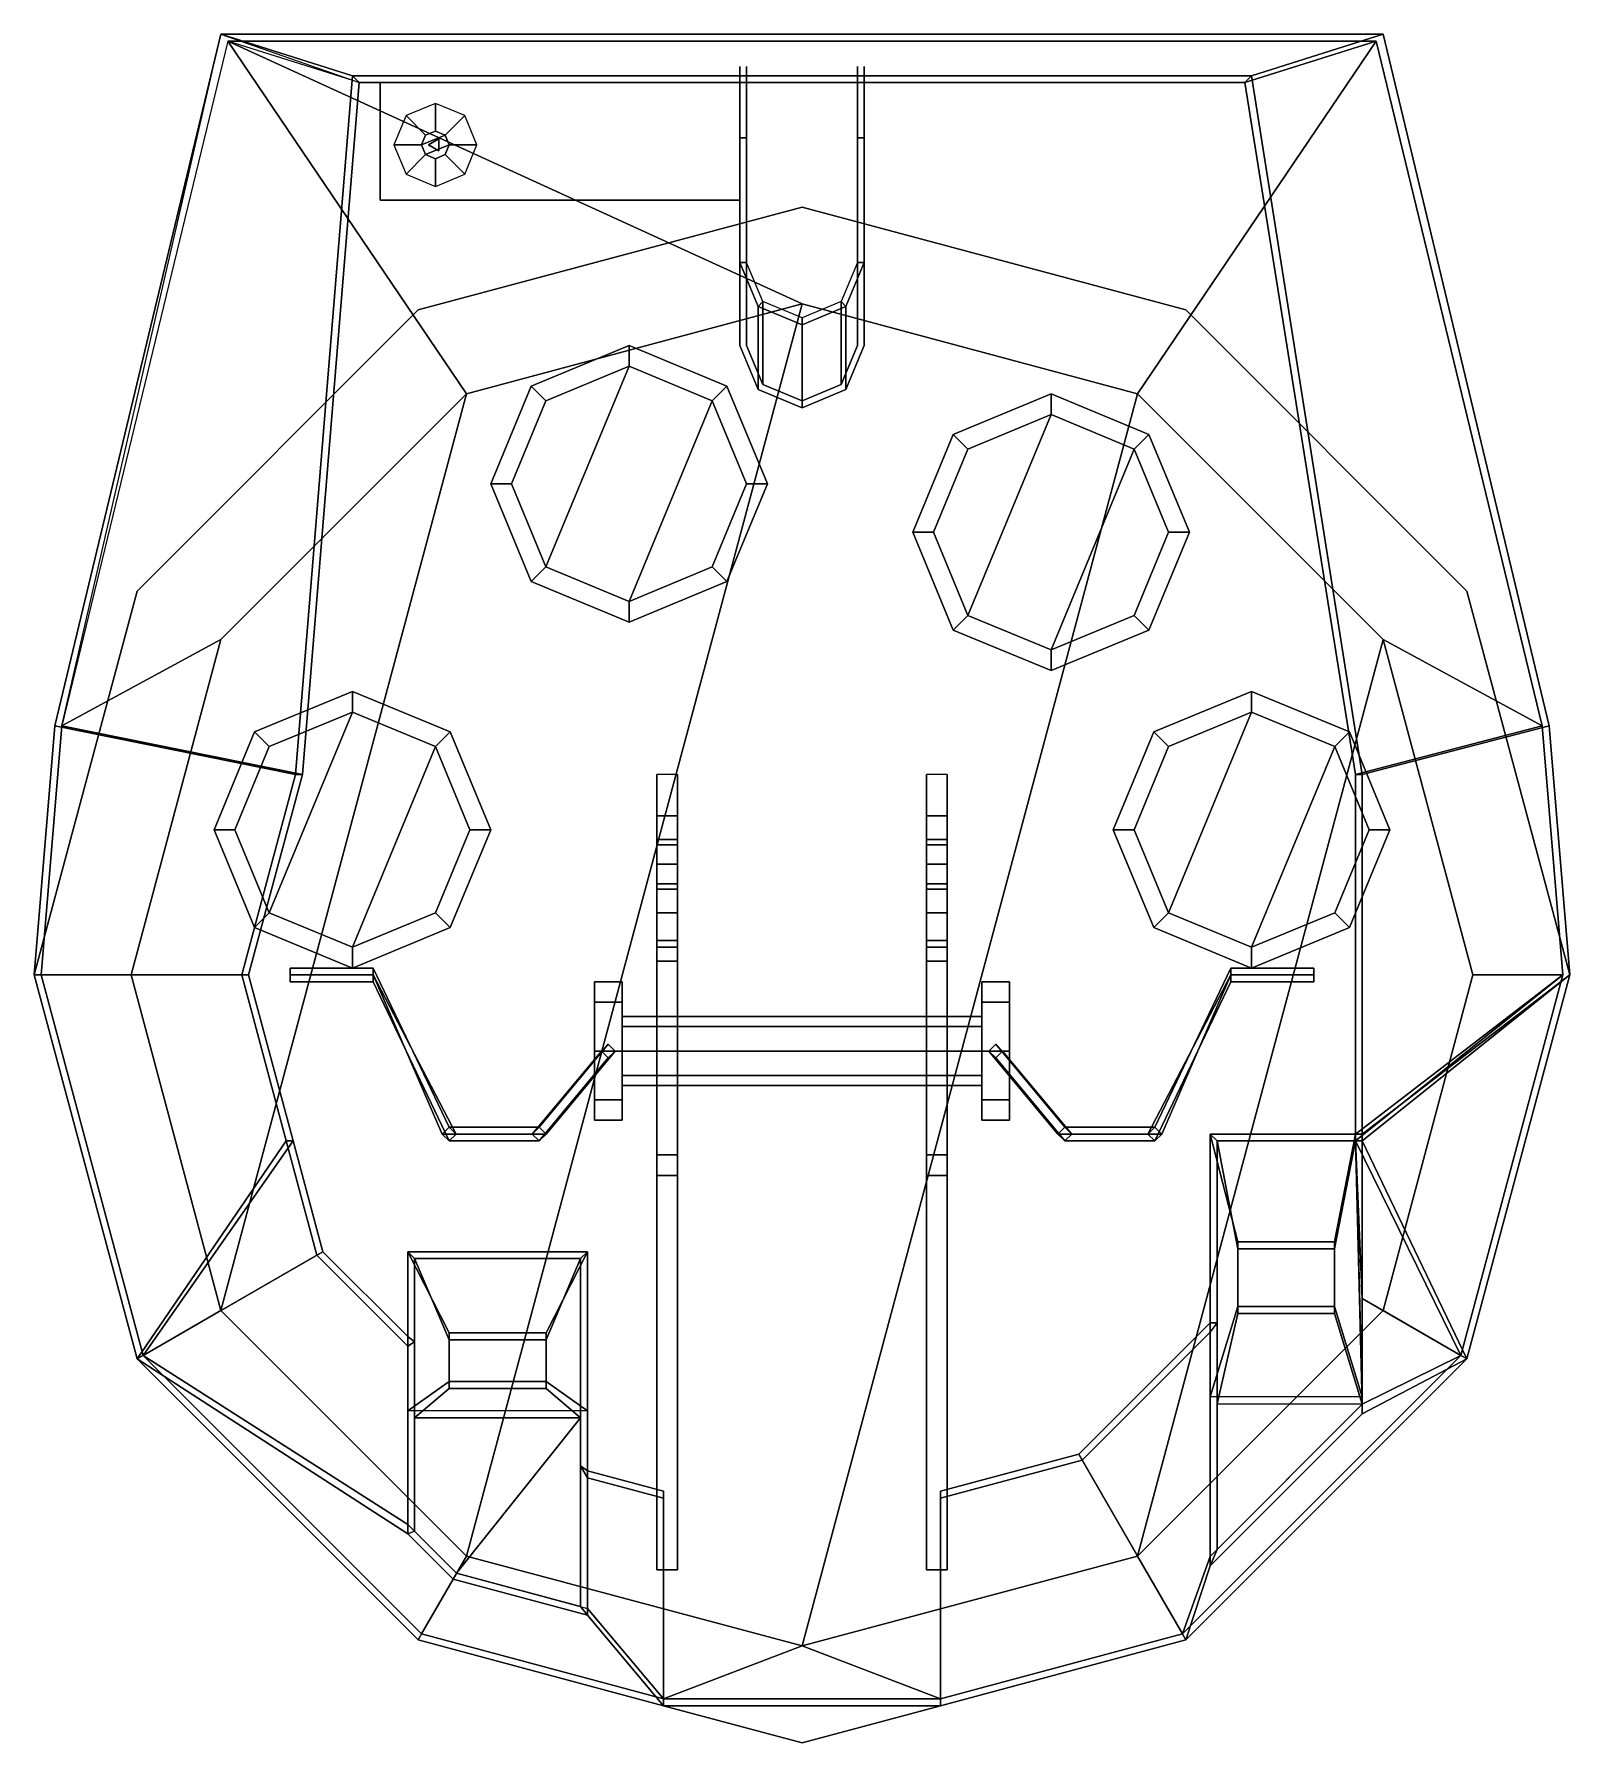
# Model space of a CAD drawing. Extents: x -1.11 to 1.11, y -1.11 to 1.36.
import ezdxf

# ---------------------------------------------------------------- set-up
doc = ezdxf.new("R2010")
doc.units = 0
doc.layers.add('TURRET', color=2, linetype='CONTINUOUS')

msp = doc.modelspace()

# ---------------------------------------------------------------- linework, layer by layer
at = {"layer": 'TURRET'}
for points in [[(-0.84, 1.36, 0.57), (-0.84, 1.36, 0.56), (-1.08, 0.36, 0.56), (-1.08, 0.36, 0.57)], [(-0.65, 1.3, 1.06), (-0.84, 1.36, 0.57), (-1.08, 0.36, 0.57), (-0.7323, 0.29, 1.22)], [(-0.7223, 0.29, 1.22), (-1.07, 0.36, 0.57), (-0.84, 1.36, 0.56), (-0.64, 1.29, 1.06)], [(0.84, 1.36, 0.57), (0.84, 1.36, 0.56), (-0.84, 1.36, 0.56), (-0.84, 1.36, 0.57)], [(0.65, 1.3, 1.06), (0.84, 1.36, 0.57), (-0.84, 1.36, 0.57), (-0.65, 1.3, 1.06)], [(0.84, 1.36, 0.57), (0.65, 1.3, 1.06), (0.81, 0.29, 1.22), (1.08, 0.36, 0.57)], [(1.08, 0.36, 0.56), (0.84, 1.36, 0.56), (0.84, 1.36, 0.57), (1.08, 0.36, 0.57)], [(-0.84, 0.485, 0.57), (-0.485, 0.84, 0.57), (-0.83, 1.35, 0.57), (-1.07, 0.36, 0.57)], [(-0.64, 1.29, 1.06), (-0.83, 1.35, 0.57), (0.83, 1.35, 0.57), (0.64, 1.29, 1.06)], [(0, 0.97, 0.57), (0.485, 0.84, 0.57), (0.83, 1.35, 0.57), (-0.83, 1.35, 0.57)], [(-0.485, 0.84, 0.57), (0, 0.97, 0.57), (-0.83, 1.35, 0.57)], [(0.485, 0.84, 0.57), (0.84, 0.485, 0.57), (1.07, 0.36, 0.57), (0.83, 1.35, 0.57)], [(0.64, 1.29, 1.06), (0.83, 1.35, 0.57), (1.07, 0.36, 0.57), (0.8, 0.29, 1.22)], [(-0.09, 1.3133, 0.87), (-0.09, 0.91, 0.87), (-0.09, 0.91, 1.08), (-0.09, 1.29, 1.06)], [(-0.08, 1.3133, 0.87), (-0.08, 0.91, 0.87), (-0.08, 0.91, 1.08), (-0.08, 1.29, 1.06)], [(0.08, 0.91, 0.87), (0.08, 1.3133, 0.87), (0.08, 1.29, 1.06), (0.08, 0.91, 1.08)], [(0.09, 0.91, 0.87), (0.09, 1.3133, 0.87), (0.09, 1.29, 1.06), (0.09, 0.91, 1.08)], [(-0.64, 1.29, 1.06), (-0.65, 1.3, 1.06), (-0.7323, 0.29, 1.22), (-0.7223, 0.29, 1.22)], [(0.64, 1.29, 1.06), (0.65, 1.3, 1.06), (-0.65, 1.3, 1.06), (-0.64, 1.29, 1.06)], [(-0.61, 1.29, 1.16), (-0.61, 1.29, 0.77), (-0.61, 1.12, 0.77), (-0.61, 1.12, 1.16)], [(-0.09, 1.12, 1.16), (-0.09, 1.29, 1.16), (-0.61, 1.29, 1.16), (-0.61, 1.12, 1.16)], [(-0.09, 1.29, 1.06), (-0.09, 0.91, 1.08), (-0.09, 1.03, 1.24), (-0.09, 1.21, 1.24)], [(-0.08, 1.29, 1.06), (-0.09, 1.29, 1.06), (-0.09, 1.21, 1.24), (-0.08, 1.21, 1.24)], [(-0.09, 1.12, 0.77), (-0.09, 1.29, 0.77), (-0.09, 1.29, 1.16), (-0.09, 1.12, 1.16)], [(-0.08, 1.29, 1.06), (-0.08, 0.91, 1.08), (-0.08, 1.03, 1.24), (-0.08, 1.21, 1.24)], [(0.08, 0.91, 1.08), (0.08, 1.29, 1.06), (0.08, 1.21, 1.24), (0.08, 1.03, 1.24)], [(0.09, 1.29, 1.06), (0.08, 1.29, 1.06), (0.08, 1.21, 1.24), (0.09, 1.21, 1.24)], [(0.09, 0.91, 1.08), (0.09, 1.29, 1.06), (0.09, 1.21, 1.24), (0.09, 1.03, 1.24)], [(0.65, 1.3, 1.06), (0.64, 1.29, 1.06), (0.8, 0.29, 1.22), (0.81, 0.29, 1.22)], [(-0.53, 1.26, 1.16), (-0.5724, 1.2424, 1.16), (-0.5441, 1.2141, 1.21), (-0.53, 1.22, 1.21)], [(-0.4876, 1.2424, 1.16), (-0.53, 1.26, 1.16), (-0.53, 1.22, 1.21), (-0.5159, 1.2141, 1.21)], [(-0.5724, 1.2424, 1.16), (-0.59, 1.2, 1.16), (-0.55, 1.2, 1.21), (-0.5441, 1.2141, 1.21)], [(-0.47, 1.2, 1.16), (-0.4876, 1.2424, 1.16), (-0.5159, 1.2141, 1.21), (-0.51, 1.2, 1.21)], [(-0.55, 1.2, 1.21), (-0.5159, 1.2141, 1.21), (-0.53, 1.22, 1.21), (-0.5441, 1.2141, 1.21)], [(-0.5441, 1.1859, 1.21), (-0.51, 1.2, 1.21), (-0.5159, 1.2141, 1.21), (-0.55, 1.2, 1.21)], [(-0.59, 1.2, 1.16), (-0.5724, 1.1576, 1.16), (-0.5441, 1.1859, 1.21), (-0.55, 1.2, 1.21)], [(-0.5724, 1.1576, 1.16), (-0.53, 1.14, 1.16), (-0.53, 1.18, 1.21), (-0.5441, 1.1859, 1.21)], [(-0.53, 1.18, 1.21), (-0.5159, 1.1859, 1.21), (-0.51, 1.2, 1.21), (-0.5441, 1.1859, 1.21)], [(-0.525, 1.2087, 1.21), (-0.54, 1.2, 1.21), (-0.54, 1.2, 2.21), (-0.525, 1.2087, 2.21)], [(-0.525, 1.1913, 2.21), (-0.525, 1.2087, 2.21), (-0.54, 1.2, 2.21)], [(-0.54, 1.2, 1.21), (-0.525, 1.1913, 1.21), (-0.525, 1.1913, 2.21), (-0.54, 1.2, 2.21)], [(-0.53, 1.14, 1.16), (-0.4876, 1.1576, 1.16), (-0.5159, 1.1859, 1.21), (-0.53, 1.18, 1.21)], [(-0.525, 1.1913, 1.21), (-0.525, 1.2087, 1.21), (-0.525, 1.2087, 2.21), (-0.525, 1.1913, 2.21)], [(-0.4876, 1.1576, 1.16), (-0.47, 1.2, 1.16), (-0.51, 1.2, 1.21), (-0.5159, 1.1859, 1.21)], [(-0.08, 1.21, 1.24), (-0.09, 1.21, 1.24), (-0.09, 1.03, 1.24), (-0.08, 1.03, 1.24)], [(0.09, 1.21, 1.24), (0.08, 1.21, 1.24), (0.08, 1.03, 1.24), (0.09, 1.03, 1.24)], [(-0.61, 1.12, 1.16), (-0.61, 1.12, 0.77), (-0.09, 1.12, 0.77), (-0.09, 1.12, 1.16)], [(0, 1.11, 0.46), (-0.555, 0.9613, 0.46), (-0.555, 0.9613, 0.56), (0, 1.11, 0.56)], [(0.555, 0.9613, 0.46), (0, 1.11, 0.46), (0, 1.11, 0.56), (0.555, 0.9613, 0.56)], [(-0.09, 0.91, 1.08), (-0.0636, 0.8464, 1.08), (-0.0636, 0.9664, 1.24), (-0.09, 1.03, 1.24)], [(-0.08, 1.03, 1.24), (-0.09, 1.03, 1.24), (-0.0636, 0.9664, 1.24), (-0.0566, 0.9734, 1.24)], [(-0.08, 0.91, 1.08), (-0.0566, 0.8534, 1.08), (-0.0566, 0.9734, 1.24), (-0.08, 1.03, 1.24)], [(0.0566, 0.8534, 1.08), (0.08, 0.91, 1.08), (0.08, 1.03, 1.24), (0.0566, 0.9734, 1.24)], [(0.09, 1.03, 1.24), (0.08, 1.03, 1.24), (0.0566, 0.9734, 1.24), (0.0636, 0.9664, 1.24)], [(0.0636, 0.8464, 1.08), (0.09, 0.91, 1.08), (0.09, 1.03, 1.24), (0.0636, 0.9664, 1.24)], [(-0.485, -0.84), (0, 0.97), (-0.485, 0.84), (-0.84, -0.485)], [(-0.485, 0.84), (0, 0.97), (0, 0.97, 0.57), (-0.485, 0.84, 0.57)], [(0, -0.97), (0.485, 0.84), (0, 0.97), (-0.485, -0.84)], [(-0.0566, 0.9734, 1.24), (-0.0636, 0.9664, 1.24), (0, 0.94, 1.24), (0, 0.95, 1.24)], [(-0.0636, 0.8464, 1.08), (0, 0.82, 1.08), (0, 0.94, 1.24), (-0.0636, 0.9664, 1.24)], [(-0.0566, 0.8534, 1.08), (0, 0.83, 1.08), (0, 0.95, 1.24), (-0.0566, 0.9734, 1.24)], [(0, 0.83, 1.08), (0.0566, 0.8534, 1.08), (0.0566, 0.9734, 1.24), (0, 0.95, 1.24)], [(0.0636, 0.9664, 1.24), (0.0566, 0.9734, 1.24), (0, 0.95, 1.24), (0, 0.94, 1.24)], [(0, 0.97), (0.485, 0.84), (0.485, 0.84, 0.57), (0, 0.97, 0.57)], [(0, 0.82, 1.08), (0.0636, 0.8464, 1.08), (0.0636, 0.9664, 1.24), (0, 0.94, 1.24)], [(-0.555, 0.9613, 0.46), (-0.9613, 0.555, 0.46), (-0.9613, 0.555, 0.56), (-0.555, 0.9613, 0.56)], [(0.9613, 0.555, 0.46), (0.555, 0.9613, 0.46), (0.555, 0.9613, 0.56), (0.9613, 0.555, 0.56)], [(-0.25, 0.91, 0.24), (-0.3914, 0.8514, 0.24), (-0.3914, 0.8514, 0.29), (-0.25, 0.91, 0.29)], [(-0.25, 0.91, 0.29), (-0.3914, 0.8514, 0.29), (-0.3702, 0.8302, 0.31), (-0.25, 0.88, 0.31)], [(-0.1086, 0.8514, 0.24), (-0.25, 0.91, 0.24), (-0.25, 0.91, 0.29), (-0.1086, 0.8514, 0.29)], [(-0.1086, 0.8514, 0.29), (-0.25, 0.91, 0.29), (-0.25, 0.88, 0.31), (-0.1298, 0.8302, 0.31)], [(-0.09, 0.91, 0.87), (-0.0636, 0.8464, 0.87), (-0.0636, 0.8464, 1.08), (-0.09, 0.91, 1.08)], [(-0.08, 0.91, 0.87), (-0.0566, 0.8534, 0.87), (-0.0566, 0.8534, 1.08), (-0.08, 0.91, 1.08)], [(0.0566, 0.8534, 0.87), (0.08, 0.91, 0.87), (0.08, 0.91, 1.08), (0.0566, 0.8534, 1.08)], [(0.0636, 0.8464, 0.87), (0.09, 0.91, 0.87), (0.09, 0.91, 1.08), (0.0636, 0.8464, 1.08)], [(-0.3702, 0.5898, 0.31), (-0.25, 0.88, 0.31), (-0.3702, 0.8302, 0.31), (-0.42, 0.71, 0.31)], [(-0.25, 0.54, 0.31), (-0.1298, 0.8302, 0.31), (-0.25, 0.88, 0.31), (-0.3702, 0.5898, 0.31)], [(-0.84, -0.485), (-0.485, 0.84), (-0.84, 0.485), (-0.97, 0)], [(-0.84, 0.485), (-0.485, 0.84), (-0.485, 0.84, 0.57), (-0.84, 0.485, 0.57)], [(-0.3914, 0.8514, 0.24), (-0.45, 0.71, 0.24), (-0.45, 0.71, 0.29), (-0.3914, 0.8514, 0.29)], [(-0.3914, 0.8514, 0.29), (-0.45, 0.71, 0.29), (-0.42, 0.71, 0.31), (-0.3702, 0.8302, 0.31)], [(-0.05, 0.71, 0.29), (-0.1086, 0.8514, 0.29), (-0.1298, 0.8302, 0.31), (-0.08, 0.71, 0.31)], [(-0.05, 0.71, 0.24), (-0.1086, 0.8514, 0.24), (-0.1086, 0.8514, 0.29), (-0.05, 0.71, 0.29)], [(-0.0636, 0.8464, 0.87), (0, 0.82, 0.87), (0, 0.82, 1.08), (-0.0636, 0.8464, 1.08)], [(-0.0566, 0.8534, 0.87), (0, 0.83, 0.87), (0, 0.83, 1.08), (-0.0566, 0.8534, 1.08)], [(0, 0.83, 0.87), (0.0566, 0.8534, 0.87), (0.0566, 0.8534, 1.08), (0, 0.83, 1.08)], [(0, 0.82, 0.87), (0.0636, 0.8464, 0.87), (0.0636, 0.8464, 1.08), (0, 0.82, 1.08)], [(0.485, -0.84), (0.84, 0.485), (0.485, 0.84), (0, -0.97)], [(0.36, 0.84, 0.29), (0.2186, 0.7814, 0.29), (0.2398, 0.7602, 0.31), (0.36, 0.81, 0.31)], [(0.36, 0.84, 0.24), (0.2186, 0.7814, 0.24), (0.2186, 0.7814, 0.29), (0.36, 0.84, 0.29)], [(0.5014, 0.7814, 0.29), (0.36, 0.84, 0.29), (0.36, 0.81, 0.31), (0.4802, 0.7602, 0.31)], [(0.5014, 0.7814, 0.24), (0.36, 0.84, 0.24), (0.36, 0.84, 0.29), (0.5014, 0.7814, 0.29)], [(0.485, 0.84), (0.84, 0.485), (0.84, 0.485, 0.57), (0.485, 0.84, 0.57)], [(-0.1298, 0.5898, 0.31), (-0.08, 0.71, 0.31), (-0.1298, 0.8302, 0.31), (-0.25, 0.54, 0.31)], [(0.2398, 0.5198, 0.31), (0.36, 0.81, 0.31), (0.2398, 0.7602, 0.31), (0.19, 0.64, 0.31)], [(0.36, 0.47, 0.31), (0.4802, 0.7602, 0.31), (0.36, 0.81, 0.31), (0.2398, 0.5198, 0.31)], [(0.2186, 0.7814, 0.29), (0.16, 0.64, 0.29), (0.19, 0.64, 0.31), (0.2398, 0.7602, 0.31)], [(0.2186, 0.7814, 0.24), (0.16, 0.64, 0.24), (0.16, 0.64, 0.29), (0.2186, 0.7814, 0.29)], [(0.56, 0.64, 0.29), (0.5014, 0.7814, 0.29), (0.4802, 0.7602, 0.31), (0.53, 0.64, 0.31)], [(0.56, 0.64, 0.24), (0.5014, 0.7814, 0.24), (0.5014, 0.7814, 0.29), (0.56, 0.64, 0.29)], [(0.4802, 0.5198, 0.31), (0.53, 0.64, 0.31), (0.4802, 0.7602, 0.31), (0.36, 0.47, 0.31)], [(-0.45, 0.71, 0.24), (-0.3914, 0.5686, 0.24), (-0.3914, 0.5686, 0.29), (-0.45, 0.71, 0.29)], [(-0.45, 0.71, 0.29), (-0.3914, 0.5686, 0.29), (-0.3702, 0.5898, 0.31), (-0.42, 0.71, 0.31)], [(-0.1086, 0.5686, 0.29), (-0.05, 0.71, 0.29), (-0.08, 0.71, 0.31), (-0.1298, 0.5898, 0.31)], [(-0.1086, 0.5686, 0.24), (-0.05, 0.71, 0.24), (-0.05, 0.71, 0.29), (-0.1086, 0.5686, 0.29)], [(0.16, 0.64, 0.29), (0.2186, 0.4986, 0.29), (0.2398, 0.5198, 0.31), (0.19, 0.64, 0.31)], [(0.16, 0.64, 0.24), (0.2186, 0.4986, 0.24), (0.2186, 0.4986, 0.29), (0.16, 0.64, 0.29)], [(0.5014, 0.4986, 0.29), (0.56, 0.64, 0.29), (0.53, 0.64, 0.31), (0.4802, 0.5198, 0.31)], [(0.5014, 0.4986, 0.24), (0.56, 0.64, 0.24), (0.56, 0.64, 0.29), (0.5014, 0.4986, 0.29)], [(-0.3914, 0.5686, 0.29), (-0.25, 0.51, 0.29), (-0.25, 0.54, 0.31), (-0.3702, 0.5898, 0.31)], [(-0.3914, 0.5686, 0.24), (-0.25, 0.51, 0.24), (-0.25, 0.51, 0.29), (-0.3914, 0.5686, 0.29)], [(-0.25, 0.51, 0.29), (-0.1086, 0.5686, 0.29), (-0.1298, 0.5898, 0.31), (-0.25, 0.54, 0.31)], [(-0.25, 0.51, 0.24), (-0.1086, 0.5686, 0.24), (-0.1086, 0.5686, 0.29), (-0.25, 0.51, 0.29)], [(-0.9613, 0.555, 0.46), (-1.11, 0, 0.46), (-1.11, 0, 0.56), (-0.9613, 0.555, 0.56)], [(1.11, 0, 0.46), (0.9613, 0.555, 0.46), (0.9613, 0.555, 0.56), (1.11, 0, 0.56)], [(0.2186, 0.4986, 0.29), (0.36, 0.44, 0.29), (0.36, 0.47, 0.31), (0.2398, 0.5198, 0.31)], [(0.36, 0.44, 0.29), (0.5014, 0.4986, 0.29), (0.4802, 0.5198, 0.31), (0.36, 0.47, 0.31)], [(0.2186, 0.4986, 0.24), (0.36, 0.44, 0.24), (0.36, 0.44, 0.29), (0.2186, 0.4986, 0.29)], [(0.36, 0.44, 0.24), (0.5014, 0.4986, 0.24), (0.5014, 0.4986, 0.29), (0.36, 0.44, 0.29)], [(-0.97, 0, 0.57), (-0.84, 0.485, 0.57), (-1.07, 0.36, 0.57), (-1.1, 0, 0.57)], [(-0.97, 0), (-0.84, 0.485), (-0.84, 0.485, 0.57), (-0.97, 0, 0.57)], [(0.84, -0.485), (0.97, 0), (0.84, 0.485), (0.485, -0.84)], [(0.84, 0.485), (0.97, 0), (0.97, 0, 0.57), (0.84, 0.485, 0.57)], [(0.84, 0.485, 0.57), (0.97, 0, 0.57), (1.1, 0, 0.57), (1.07, 0.36, 0.57)], [(-0.65, 0.41, 0.08), (-0.7914, 0.3514, 0.08), (-0.7914, 0.3514, 0.13), (-0.65, 0.41, 0.13)], [(-0.65, 0.41, 0.13), (-0.7914, 0.3514, 0.13), (-0.7702, 0.3302, 0.15), (-0.65, 0.38, 0.15)], [(-0.5086, 0.3514, 0.08), (-0.65, 0.41, 0.08), (-0.65, 0.41, 0.13), (-0.5086, 0.3514, 0.13)], [(-0.5086, 0.3514, 0.13), (-0.65, 0.41, 0.13), (-0.65, 0.38, 0.15), (-0.5298, 0.3302, 0.15)], [(0.65, 0.41, 0.08), (0.5086, 0.3514, 0.08), (0.5086, 0.3514, 0.13), (0.65, 0.41, 0.13)], [(0.65, 0.41, 0.13), (0.5086, 0.3514, 0.13), (0.5298, 0.3302, 0.15), (0.65, 0.38, 0.15)], [(0.7914, 0.3514, 0.08), (0.65, 0.41, 0.08), (0.65, 0.41, 0.13), (0.7914, 0.3514, 0.13)], [(0.7914, 0.3514, 0.13), (0.65, 0.41, 0.13), (0.65, 0.38, 0.15), (0.7702, 0.3302, 0.15)], [(-0.7702, 0.0898, 0.15), (-0.65, 0.38, 0.15), (-0.7702, 0.3302, 0.15), (-0.82, 0.21, 0.15)], [(-0.65, 0.04, 0.15), (-0.5298, 0.3302, 0.15), (-0.65, 0.38, 0.15), (-0.7702, 0.0898, 0.15)], [(0.5298, 0.0898, 0.15), (0.65, 0.38, 0.15), (0.5298, 0.3302, 0.15), (0.48, 0.21, 0.15)], [(0.65, 0.04, 0.15), (0.7702, 0.3302, 0.15), (0.65, 0.38, 0.15), (0.5298, 0.0898, 0.15)], [(-1.08, 0.36, 0.56), (-1.11, 0, 0.56), (-1.11, 0, 0.57), (-1.08, 0.36, 0.57)], [(-0.7323, 0.29, 1.22), (-1.08, 0.36, 0.57), (-1.11, 0, 0.57), (-0.81, 0, 1.27)], [(-0.8, 0, 1.27), (-1.1, 0, 0.57), (-1.07, 0.36, 0.57), (-0.7223, 0.29, 1.22)], [(-0.7914, 0.3514, 0.08), (-0.85, 0.21, 0.08), (-0.85, 0.21, 0.13), (-0.7914, 0.3514, 0.13)], [(-0.7914, 0.3514, 0.13), (-0.85, 0.21, 0.13), (-0.82, 0.21, 0.15), (-0.7702, 0.3302, 0.15)], [(-0.45, 0.21, 0.13), (-0.5086, 0.3514, 0.13), (-0.5298, 0.3302, 0.15), (-0.48, 0.21, 0.15)], [(-0.45, 0.21, 0.08), (-0.5086, 0.3514, 0.08), (-0.5086, 0.3514, 0.13), (-0.45, 0.21, 0.13)], [(0.5086, 0.3514, 0.08), (0.45, 0.21, 0.08), (0.45, 0.21, 0.13), (0.5086, 0.3514, 0.13)], [(0.5086, 0.3514, 0.13), (0.45, 0.21, 0.13), (0.48, 0.21, 0.15), (0.5298, 0.3302, 0.15)], [(0.85, 0.21, 0.13), (0.7914, 0.3514, 0.13), (0.7702, 0.3302, 0.15), (0.82, 0.21, 0.15)], [(0.85, 0.21, 0.08), (0.7914, 0.3514, 0.08), (0.7914, 0.3514, 0.13), (0.85, 0.21, 0.13)], [(0.8, 0.29, 1.22), (1.07, 0.36, 0.57), (1.1, 0, 0.57), (0.8, -0.23, 1.31)], [(1.08, 0.36, 0.57), (0.81, 0.29, 1.22), (0.81, -0.23, 1.31), (1.11, 0, 0.57)], [(1.11, 0, 0.57), (1.11, 0, 0.56), (1.08, 0.36, 0.56), (1.08, 0.36, 0.57)], [(-0.5298, 0.0898, 0.15), (-0.48, 0.21, 0.15), (-0.5298, 0.3302, 0.15), (-0.65, 0.04, 0.15)], [(0.7702, 0.0898, 0.15), (0.82, 0.21, 0.15), (0.7702, 0.3302, 0.15), (0.65, 0.04, 0.15)], [(-0.7223, 0.29, 1.22), (-0.7323, 0.29, 1.22), (-0.81, 0, 1.27), (-0.8, 0, 1.2692)], [(-0.21, 0.05, 0.17), (-0.21, 0.29), (-0.21, -0.26), (-0.21, -0.26, 0.38)], [(-0.18, 0.05, 0.17), (-0.18, 0.29), (-0.21, 0.29), (-0.21, 0.05, 0.17)], [(-0.18, -0.26), (-0.18, 0.29), (-0.18, 0.05, 0.17), (-0.18, -0.26, 0.38)], [(0.18, 0.05, 0.17), (0.18, 0.29), (0.18, -0.26), (0.18, -0.26, 0.38)], [(0.21, 0.05, 0.17), (0.21, 0.29), (0.18, 0.29), (0.18, 0.05, 0.17)], [(0.21, -0.26), (0.21, 0.29), (0.21, 0.05, 0.17), (0.21, -0.26, 0.38)], [(0.81, 0.29, 1.22), (0.8, 0.29, 1.22), (0.8, -0.23, 1.31), (0.81, -0.23, 1.31)], [(-0.21, 0.23, 0.68), (-0.21, 0.04, 0.36), (-0.21, -0.26, 0.38), (-0.21, 0.09, 0.75)], [(-0.18, 0.23, 0.68), (-0.18, 0.04, 0.36), (-0.21, 0.04, 0.36), (-0.21, 0.23, 0.68)], [(-0.18, 0.23, 0.75), (-0.18, 0.23, 0.68), (-0.21, 0.23, 0.68), (-0.21, 0.23, 0.75)], [(-0.21, 0.23, 0.75), (-0.21, 0.23, 0.68), (-0.21, 0.09, 0.75)], [(-0.21, 0.23, 0.75), (-0.21, 0.1959, 0.75), (-0.18, 0.1959, 0.75), (-0.18, 0.23, 0.75)], [(-0.18, -0.26, 0.38), (-0.18, 0.04, 0.36), (-0.18, 0.23, 0.68), (-0.18, 0.09, 0.75)], [(-0.18, 0.09, 0.75), (-0.18, 0.23, 0.68), (-0.18, 0.23, 0.75), (-0.18, 0.09, 0.75)], [(0.21, 0.23, 0.68), (0.21, 0.04, 0.36), (0.18, 0.04, 0.36), (0.18, 0.23, 0.68)], [(0.18, 0.23, 0.68), (0.18, 0.04, 0.36), (0.18, -0.26, 0.38), (0.18, 0.09, 0.75)], [(0.21, 0.23, 0.75), (0.21, 0.23, 0.68), (0.18, 0.23, 0.68), (0.18, 0.23, 0.75)], [(0.18, 0.23, 0.75), (0.18, 0.23, 0.68), (0.18, 0.09, 0.75)], [(0.18, 0.23, 0.75), (0.18, 0.1959, 0.75), (0.21, 0.1959, 0.75), (0.21, 0.23, 0.75)], [(0.21, -0.26, 0.38), (0.21, 0.04, 0.36), (0.21, 0.23, 0.68), (0.21, 0.09, 0.75)], [(0.21, 0.09, 0.75), (0.21, 0.23, 0.68), (0.21, 0.23, 0.75), (0.21, 0.09, 0.75)], [(-0.85, 0.21, 0.08), (-0.7914, 0.0686, 0.08), (-0.7914, 0.0686, 0.13), (-0.85, 0.21, 0.13)], [(-0.85, 0.21, 0.13), (-0.7914, 0.0686, 0.13), (-0.7702, 0.0898, 0.15), (-0.82, 0.21, 0.15)], [(-0.5086, 0.0686, 0.13), (-0.45, 0.21, 0.13), (-0.48, 0.21, 0.15), (-0.5298, 0.0898, 0.15)], [(-0.5086, 0.0686, 0.08), (-0.45, 0.21, 0.08), (-0.45, 0.21, 0.13), (-0.5086, 0.0686, 0.13)], [(0.45, 0.21, 0.08), (0.5086, 0.0686, 0.08), (0.5086, 0.0686, 0.13), (0.45, 0.21, 0.13)], [(0.45, 0.21, 0.13), (0.5086, 0.0686, 0.13), (0.5298, 0.0898, 0.15), (0.48, 0.21, 0.15)], [(0.7914, 0.0686, 0.13), (0.85, 0.21, 0.13), (0.82, 0.21, 0.15), (0.7702, 0.0898, 0.15)], [(0.7914, 0.0686, 0.08), (0.85, 0.21, 0.08), (0.85, 0.21, 0.13), (0.7914, 0.0686, 0.13)], [(-0.21, 0.1959, 0.75), (-0.21, 0.1883, 0.7683), (-0.18, 0.1883, 0.7683), (-0.18, 0.1959, 0.75)], [(-0.21, 0.1883, 0.7683), (-0.21, 0.1959, 0.75), (-0.21, 0.1241, 0.75), (-0.21, 0.1317, 0.7683)], [(-0.21, 0.1883, 0.7683), (-0.21, 0.16, 0.78), (-0.18, 0.16, 0.78), (-0.18, 0.1883, 0.7683)], [(-0.21, 0.16, 0.78), (-0.21, 0.1883, 0.7683), (-0.21, 0.1317, 0.7683), (-0.21, 0.16, 0.78)], [(-0.18, 0.1317, 0.7683), (-0.18, 0.1241, 0.75), (-0.18, 0.1959, 0.75), (-0.18, 0.1883, 0.7683)], [(-0.18, 0.16, 0.78), (-0.18, 0.1317, 0.7683), (-0.18, 0.1883, 0.7683), (-0.18, 0.16, 0.78)], [(0.18, 0.1959, 0.75), (0.18, 0.1883, 0.7683), (0.21, 0.1883, 0.7683), (0.21, 0.1959, 0.75)], [(0.18, 0.1883, 0.7683), (0.18, 0.1959, 0.75), (0.18, 0.1241, 0.75), (0.18, 0.1317, 0.7683)], [(0.18, 0.1883, 0.7683), (0.18, 0.16, 0.78), (0.21, 0.16, 0.78), (0.21, 0.1883, 0.7683)], [(0.18, 0.16, 0.78), (0.18, 0.1883, 0.7683), (0.18, 0.1317, 0.7683), (0.18, 0.16, 0.78)], [(0.21, 0.1317, 0.7683), (0.21, 0.1241, 0.75), (0.21, 0.1959, 0.75), (0.21, 0.1883, 0.7683)], [(0.21, 0.16, 0.78), (0.21, 0.1317, 0.7683), (0.21, 0.1883, 0.7683), (0.21, 0.16, 0.78)], [(-0.21, 0.16, 0.78), (-0.21, 0.1317, 0.7683), (-0.18, 0.1317, 0.7683), (-0.18, 0.16, 0.78)], [(0.18, 0.16, 0.78), (0.18, 0.1317, 0.7683), (0.21, 0.1317, 0.7683), (0.21, 0.16, 0.78)], [(-0.21, 0.1317, 0.7683), (-0.21, 0.1241, 0.75), (-0.18, 0.1241, 0.75), (-0.18, 0.1317, 0.7683)], [(-0.18, 0.09, 0.75), (-0.18, 0.1241, 0.75), (-0.21, 0.1241, 0.75), (-0.21, 0.09, 0.75)], [(0.18, 0.1317, 0.7683), (0.18, 0.1241, 0.75), (0.21, 0.1241, 0.75), (0.21, 0.1317, 0.7683)], [(0.21, 0.09, 0.75), (0.21, 0.1241, 0.75), (0.18, 0.1241, 0.75), (0.18, 0.09, 0.75)], [(-0.7914, 0.0686, 0.13), (-0.65, 0.01, 0.13), (-0.65, 0.04, 0.15), (-0.7702, 0.0898, 0.15)], [(-0.65, 0.01, 0.13), (-0.5086, 0.0686, 0.13), (-0.5298, 0.0898, 0.15), (-0.65, 0.04, 0.15)], [(-0.21, 0.09, 0.75), (-0.21, -0.26, 0.38), (-0.21, -0.29, 0.39), (-0.21, -0.29, 0.49)], [(-0.18, -0.29, 0.49), (-0.18, 0.09, 0.75), (-0.21, 0.09, 0.75), (-0.21, -0.29, 0.49)], [(-0.18, -0.29, 0.39), (-0.18, -0.26, 0.38), (-0.18, 0.09, 0.75), (-0.18, -0.29, 0.49)], [(0.21, -0.29, 0.49), (0.21, 0.09, 0.75), (0.18, 0.09, 0.75), (0.18, -0.29, 0.49)], [(0.18, 0.09, 0.75), (0.18, -0.26, 0.38), (0.18, -0.29, 0.39), (0.18, -0.29, 0.49)], [(0.21, -0.29, 0.39), (0.21, -0.26, 0.38), (0.21, 0.09, 0.75), (0.21, -0.29, 0.49)], [(0.5086, 0.0686, 0.13), (0.65, 0.01, 0.13), (0.65, 0.04, 0.15), (0.5298, 0.0898, 0.15)], [(0.65, 0.01, 0.13), (0.7914, 0.0686, 0.13), (0.7702, 0.0898, 0.15), (0.65, 0.04, 0.15)], [(-0.7914, 0.0686, 0.08), (-0.65, 0.01, 0.08), (-0.65, 0.01, 0.13), (-0.7914, 0.0686, 0.13)], [(-0.65, 0.01, 0.08), (-0.5086, 0.0686, 0.08), (-0.5086, 0.0686, 0.13), (-0.65, 0.01, 0.13)], [(-0.18, 0.02, 0.23), (-0.18, 0.05, 0.17), (-0.21, 0.05, 0.17), (-0.21, 0.02, 0.23)], [(-0.18, -0.26, 0.38), (-0.18, 0.05, 0.17), (-0.18, 0.02, 0.23), (-0.18, -0.26, 0.38)], [(0.21, 0.02, 0.23), (0.21, 0.05, 0.17), (0.18, 0.05, 0.17), (0.18, 0.02, 0.23)], [(0.21, -0.26, 0.38), (0.21, 0.05, 0.17), (0.21, 0.02, 0.23), (0.21, -0.26, 0.38)], [(0.5086, 0.0686, 0.08), (0.65, 0.01, 0.08), (0.65, 0.01, 0.13), (0.5086, 0.0686, 0.13)], [(0.65, 0.01, 0.08), (0.7914, 0.0686, 0.08), (0.7914, 0.0686, 0.13), (0.65, 0.01, 0.13)], [(-0.21, 0.04, 0.36), (-0.21, 0.02, 0.3), (-0.21, -0.26, 0.38)], [(-0.18, 0.04, 0.36), (-0.18, 0.02, 0.3), (-0.21, 0.02, 0.3), (-0.21, 0.04, 0.36)], [(-0.18, -0.26, 0.38), (-0.18, 0.02, 0.3), (-0.18, 0.04, 0.36), (-0.18, -0.26, 0.38)], [(0.18, 0.04, 0.36), (0.18, 0.02, 0.3), (0.18, -0.26, 0.38)], [(0.21, 0.04, 0.36), (0.21, 0.02, 0.3), (0.18, 0.02, 0.3), (0.18, 0.04, 0.36)], [(0.21, -0.26, 0.38), (0.21, 0.02, 0.3), (0.21, 0.04, 0.36), (0.21, -0.26, 0.38)], [(-0.81, 0, 1.27), (-1.11, 0, 0.57), (-0.9613, -0.555, 0.57), (-0.7457, -0.24, 1.31)], [(-0.74, -0.01, 0.095), (-0.74, 0, 0.105), (-0.74, 0.01, 0.095), (-0.74, 0, 0.085)], [(-0.74, 0.01, 0.095), (-0.74, 0, 0.105), (-0.62, 0, 0.105), (-0.62, 0.01, 0.095)], [(-0.74, 0, 0.085), (-0.74, 0.01, 0.095), (-0.62, 0.01, 0.095), (-0.62, 0, 0.085)], [(-0.62, 0.01, 0.095), (-0.62, 0, 0.105), (-0.52, -0.23, 0.435), (-0.51, -0.22, 0.425)], [(-0.62, 0, 0.085), (-0.62, 0.01, 0.095), (-0.51, -0.22, 0.425), (-0.5, -0.23, 0.415)], [(-0.21, 0.02, 0.3), (-0.21, 0.02, 0.23), (-0.21, -0.26, 0.38)], [(-0.18, 0.02, 0.3), (-0.18, 0.02, 0.23), (-0.21, 0.02, 0.23), (-0.21, 0.02, 0.3)], [(-0.18, -0.26, 0.38), (-0.18, 0.02, 0.23), (-0.18, 0.02, 0.3), (-0.18, -0.26, 0.38)], [(0.18, 0.02, 0.3), (0.18, 0.02, 0.23), (0.18, -0.26, 0.38)], [(0.21, 0.02, 0.3), (0.21, 0.02, 0.23), (0.18, 0.02, 0.23), (0.18, 0.02, 0.3)], [(0.21, -0.26, 0.38), (0.21, 0.02, 0.23), (0.21, 0.02, 0.3), (0.21, -0.26, 0.38)], [(0.62, 0, 0.435), (0.62, 0.01, 0.425), (0.51, -0.22, 0.095), (0.5, -0.23, 0.105)], [(0.62, 0.01, 0.425), (0.62, 0, 0.415), (0.52, -0.23, 0.085), (0.51, -0.22, 0.095)], [(0.74, 0, 0.435), (0.74, 0.01, 0.425), (0.62, 0.01, 0.425), (0.62, 0, 0.435)], [(0.74, 0.01, 0.425), (0.74, 0, 0.415), (0.62, 0, 0.415), (0.62, 0.01, 0.425)], [(0.74, -0.01, 0.425), (0.74, 0, 0.415), (0.74, 0.01, 0.425), (0.74, 0, 0.435)], [(0.8, -0.23, 1.31), (1.1, 0, 0.57), (0.8, -0.24, 1.31), (0.8, -0.23, 1.31)], [(-1.11, 0, 0.46), (-0.9613, -0.555, 0.46), (-0.9613, -0.555, 0.57), (-1.11, 0, 0.57)], [(-0.7357, -0.24, 1.31), (-0.9526, -0.55, 0.57), (-1.1, 0, 0.57), (-0.8, 0, 1.2692)], [(-0.84, -0.485, 0.57), (-0.97, 0, 0.57), (-1.1, 0, 0.57), (-0.9526, -0.55, 0.57)], [(-0.84, -0.485), (-0.97, 0), (-0.97, 0, 0.57), (-0.84, -0.485, 0.57)], [(-0.8, 0, 1.2692), (-0.81, 0, 1.27), (-0.7457, -0.24, 1.31), (-0.7357, -0.24, 1.31)], [(-0.74, 0, 0.105), (-0.74, -0.01, 0.095), (-0.62, -0.01, 0.095), (-0.62, 0, 0.105)], [(-0.74, -0.01, 0.095), (-0.74, 0, 0.085), (-0.62, 0, 0.085), (-0.62, -0.01, 0.095)], [(-0.62, 0, 0.105), (-0.62, -0.01, 0.095), (-0.51, -0.24, 0.425), (-0.52, -0.23, 0.435)], [(-0.62, -0.01, 0.095), (-0.62, 0, 0.085), (-0.5, -0.23, 0.415), (-0.51, -0.24, 0.425)], [(-0.3, -0.1807, 0.3307), (-0.3, -0.01, 0.26), (-0.3, -0.0393, 0.1893), (-0.3, -0.21, 0.26)], [(-0.3, -0.11, 0.36), (-0.3, -0.0393, 0.3307), (-0.3, -0.01, 0.26), (-0.3, -0.1807, 0.3307)], [(-0.26, -0.0393, 0.3307), (-0.26, -0.01, 0.26), (-0.3, -0.01, 0.26), (-0.3, -0.0393, 0.3307)], [(-0.26, -0.01, 0.26), (-0.26, -0.0393, 0.1893), (-0.3, -0.0393, 0.1893), (-0.3, -0.01, 0.26)], [(0.26, -0.01, 0.26), (0.26, -0.0393, 0.3307), (0.3, -0.0393, 0.3307), (0.3, -0.01, 0.26)], [(0.26, -0.0393, 0.1893), (0.26, -0.01, 0.26), (0.3, -0.01, 0.26), (0.3, -0.0393, 0.1893)], [(0.3, -0.11, 0.16), (0.3, -0.0393, 0.1893), (0.3, -0.01, 0.26), (0.3, -0.1807, 0.1893)], [(0.3, -0.1807, 0.1893), (0.3, -0.01, 0.26), (0.3, -0.0393, 0.3307), (0.3, -0.21, 0.26)], [(0.62, -0.01, 0.425), (0.62, 0, 0.435), (0.5, -0.23, 0.105), (0.51, -0.24, 0.095)], [(0.62, 0, 0.415), (0.62, -0.01, 0.425), (0.51, -0.24, 0.095), (0.52, -0.23, 0.085)], [(0.74, -0.01, 0.425), (0.74, 0, 0.435), (0.62, 0, 0.435), (0.62, -0.01, 0.425)], [(0.74, 0, 0.415), (0.74, -0.01, 0.425), (0.62, -0.01, 0.425), (0.62, 0, 0.415)], [(0.8, -0.24, 1.31), (1.1, 0, 0.57), (0.9526, -0.55, 0.57), (0.8, -0.24, 1.31)], [(1.11, 0, 0.57), (0.81, -0.24, 1.31), (0.81, -0.24, 1.31), (0.9613, -0.555, 0.57)], [(1.11, 0, 0.57), (0.81, -0.23, 1.31), (0.81, -0.23, 1.31), (0.81, -0.24, 1.31)], [(0.97, 0), (0.84, -0.485), (0.84, -0.485, 0.57), (0.97, 0, 0.57)], [(0.97, 0, 0.57), (0.84, -0.485, 0.57), (0.9526, -0.55, 0.57), (1.1, 0, 0.57)], [(0.9613, -0.555, 0.46), (1.11, 0, 0.46), (1.11, 0, 0.57), (0.9613, -0.555, 0.57)], [(-0.3, -0.21, 0.26), (-0.3, -0.0393, 0.1893), (-0.3, -0.11, 0.16), (-0.3, -0.1807, 0.1893)], [(-0.26, -0.0393, 0.1893), (-0.26, -0.11, 0.16), (-0.3, -0.11, 0.16), (-0.3, -0.0393, 0.1893)], [(-0.26, -0.11, 0.36), (-0.26, -0.0393, 0.3307), (-0.3, -0.0393, 0.3307), (-0.3, -0.11, 0.36)], [(0.26, -0.0393, 0.3307), (0.26, -0.11, 0.36), (0.3, -0.11, 0.36), (0.3, -0.0393, 0.3307)], [(0.26, -0.11, 0.16), (0.26, -0.0393, 0.1893), (0.3, -0.0393, 0.1893), (0.3, -0.11, 0.16)], [(0.3, -0.21, 0.26), (0.3, -0.0393, 0.3307), (0.3, -0.11, 0.36), (0.3, -0.1807, 0.3307)], [(-0.26, -0.06, 0.26), (-0.26, -0.0746, 0.2954), (0.26, -0.0746, 0.2954), (0.26, -0.06, 0.26)], [(-0.26, -0.0746, 0.2246), (-0.26, -0.06, 0.26), (0.26, -0.06, 0.26), (0.26, -0.0746, 0.2246)], [(-0.26, -0.0746, 0.2954), (-0.26, -0.11, 0.31), (0.26, -0.11, 0.31), (0.26, -0.0746, 0.2954)], [(-0.26, -0.11, 0.21), (-0.26, -0.0746, 0.2246), (0.26, -0.0746, 0.2246), (0.26, -0.11, 0.21)], [(-0.28, -0.1, 0.275), (-0.29, -0.11, 0.275), (-0.39, -0.23, 0.415), (-0.38, -0.22, 0.425)], [(-0.29, -0.11, 0.275), (-0.28, -0.12, 0.275), (-0.38, -0.24, 0.425), (-0.39, -0.23, 0.415)], [(-0.27, -0.11, 0.275), (-0.28, -0.1, 0.275), (-0.38, -0.22, 0.425), (-0.37, -0.23, 0.435)], [(-0.28, -0.12, 0.275), (-0.27, -0.11, 0.275), (-0.37, -0.23, 0.435), (-0.38, -0.24, 0.425)], [(-0.26, -0.11, 0.16), (-0.26, -0.1807, 0.1893), (-0.3, -0.1807, 0.1893), (-0.3, -0.11, 0.16)], [(-0.26, -0.1807, 0.3307), (-0.26, -0.11, 0.36), (-0.3, -0.11, 0.36), (-0.3, -0.1807, 0.3307)], [(-0.26, -0.11, 0.31), (-0.26, -0.1454, 0.2954), (0.26, -0.1454, 0.2954), (0.26, -0.11, 0.31)], [(-0.26, -0.1454, 0.2246), (-0.26, -0.11, 0.21), (0.26, -0.11, 0.21), (0.26, -0.1454, 0.2246)], [(0.26, -0.11, 0.36), (0.26, -0.1807, 0.3307), (0.3, -0.1807, 0.3307), (0.3, -0.11, 0.36)], [(0.26, -0.1807, 0.1893), (0.26, -0.11, 0.16), (0.3, -0.11, 0.16), (0.3, -0.1807, 0.1893)], [(0.27, -0.11, 0.245), (0.28, -0.1, 0.245), (0.38, -0.22, 0.095), (0.37, -0.23, 0.085)], [(0.28, -0.12, 0.245), (0.27, -0.11, 0.245), (0.37, -0.23, 0.085), (0.38, -0.24, 0.095)], [(0.28, -0.1, 0.245), (0.29, -0.11, 0.245), (0.39, -0.23, 0.105), (0.38, -0.22, 0.095)], [(0.29, -0.11, 0.245), (0.28, -0.12, 0.245), (0.38, -0.24, 0.095), (0.39, -0.23, 0.105)], [(-0.26, -0.1454, 0.2954), (-0.26, -0.16, 0.26), (0.26, -0.16, 0.26), (0.26, -0.1454, 0.2954)], [(-0.26, -0.16, 0.26), (-0.26, -0.1454, 0.2246), (0.26, -0.1454, 0.2246), (0.26, -0.16, 0.26)], [(-0.26, -0.21, 0.26), (-0.26, -0.1807, 0.3307), (-0.3, -0.1807, 0.3307), (-0.3, -0.21, 0.26)], [(-0.26, -0.1807, 0.1893), (-0.26, -0.21, 0.26), (-0.3, -0.21, 0.26), (-0.3, -0.1807, 0.1893)], [(0.26, -0.1807, 0.3307), (0.26, -0.21, 0.26), (0.3, -0.21, 0.26), (0.3, -0.1807, 0.3307)], [(0.26, -0.21, 0.26), (0.26, -0.1807, 0.1893), (0.3, -0.1807, 0.1893), (0.3, -0.21, 0.26)], [(-0.51, -0.22, 0.425), (-0.52, -0.23, 0.435), (-0.37, -0.23, 0.435), (-0.38, -0.22, 0.425)], [(-0.5, -0.23, 0.415), (-0.51, -0.22, 0.425), (-0.38, -0.22, 0.425), (-0.39, -0.23, 0.415)], [(0.51, -0.22, 0.095), (0.52, -0.23, 0.085), (0.37, -0.23, 0.085), (0.38, -0.22, 0.095)], [(0.5, -0.23, 0.105), (0.51, -0.22, 0.095), (0.38, -0.22, 0.095), (0.39, -0.23, 0.105)], [(-0.7457, -0.24, 1.31), (-0.9613, -0.555, 0.57), (-0.9613, -0.555, 0.57), (-0.7015, -0.405, 1.31)], [(-0.6928, -0.4, 1.31), (-0.9526, -0.55, 0.57), (-0.9526, -0.55, 0.57), (-0.7357, -0.24, 1.31)], [(-0.7357, -0.24, 1.31), (-0.7457, -0.24, 1.31), (-0.7015, -0.405, 1.31), (-0.6928, -0.4, 1.31)], [(-0.52, -0.23, 0.435), (-0.51, -0.24, 0.425), (-0.38, -0.24, 0.425), (-0.37, -0.23, 0.435)], [(-0.51, -0.24, 0.425), (-0.5, -0.23, 0.415), (-0.39, -0.23, 0.415), (-0.38, -0.24, 0.425)], [(0.52, -0.23, 0.085), (0.51, -0.24, 0.095), (0.38, -0.24, 0.095), (0.37, -0.23, 0.085)], [(0.51, -0.24, 0.095), (0.5, -0.23, 0.105), (0.39, -0.23, 0.105), (0.38, -0.24, 0.095)], [(0.59, -0.5028, 1.31), (0.59, -0.23, 1.31), (0.59, -0.61, 0.7), (0.59, -0.8406, 0.7)], [(0.6, -0.5028, 1.31), (0.6, -0.24, 1.31), (0.59, -0.23, 1.31), (0.59, -0.5028, 1.31)], [(0.6, -0.24, 1.31), (0.8, -0.24, 1.31), (0.8, -0.23, 1.31), (0.59, -0.23, 1.31)], [(0.59, -0.23, 1.31), (0.8, -0.23, 1.31), (0.77, -0.3857, 1.06), (0.63, -0.3857, 1.06)], [(0.59, -0.23, 1.31), (0.63, -0.3857, 1.06), (0.63, -0.4792, 0.91), (0.59, -0.61, 0.7)], [(0.6, -0.5028, 1.31), (0.6, -0.8306, 0.7), (0.6, -0.62, 0.7), (0.6, -0.24, 1.31)], [(0.6, -0.24, 1.31), (0.63, -0.3957, 1.06), (0.77, -0.3957, 1.06), (0.8, -0.24, 1.31)], [(0.6, -0.24, 1.31), (0.6, -0.62, 0.7), (0.63, -0.4892, 0.91), (0.63, -0.3957, 1.06)], [(0.77, -0.3857, 1.06), (0.8, -0.23, 1.31), (0.81, -0.61, 0.7), (0.77, -0.4792, 0.91)], [(0.77, -0.3957, 1.06), (0.77, -0.4892, 0.91), (0.81, -0.6206, 0.7), (0.8, -0.24, 1.31)], [(0.81, -0.23, 1.31), (0.8, -0.23, 1.31), (0.8, -0.24, 1.31), (0.81, -0.24, 1.31)], [(0.9526, -0.55, 0.57), (0.9526, -0.55, 0.57), (0.81, -0.4677, 0.9762), (0.8, -0.24, 1.31)], [(0.81, -0.24, 1.31), (0.8, -0.24, 1.31), (0.81, -0.4677, 0.9762), (0.81, -0.4677, 1.0009)], [(0.9613, -0.555, 0.57), (0.81, -0.24, 1.31), (0.81, -0.24, 1.31), (0.81, -0.4677, 1.0009)], [(-0.21, -0.26, 0.38), (-0.21, -0.26), (-0.18, -0.26), (-0.18, -0.26, 0.38)], [(-0.21, -0.29, 0.39), (-0.21, -0.26, 0.38), (-0.18, -0.26, 0.38), (-0.18, -0.29, 0.39)], [(0.18, -0.26, 0.38), (0.18, -0.26), (0.21, -0.26), (0.21, -0.26, 0.38)], [(0.18, -0.29, 0.39), (0.18, -0.26, 0.38), (0.21, -0.26, 0.38), (0.21, -0.29, 0.39)], [(-0.21, -0.29, 0.49), (-0.21, -0.29, 0.39), (-0.21, -0.86, 0.36), (-0.21, -0.86, 0.45)], [(-0.21, -0.86, 0.36), (-0.21, -0.29, 0.39), (-0.18, -0.29, 0.39), (-0.18, -0.86, 0.36)], [(-0.18, -0.86, 0.45), (-0.18, -0.29, 0.49), (-0.21, -0.29, 0.49), (-0.21, -0.86, 0.45)], [(-0.18, -0.86, 0.36), (-0.18, -0.29, 0.39), (-0.18, -0.29, 0.49), (-0.18, -0.86, 0.45)], [(0.21, -0.86, 0.45), (0.21, -0.29, 0.49), (0.18, -0.29, 0.49), (0.18, -0.86, 0.45)], [(0.18, -0.86, 0.36), (0.18, -0.29, 0.39), (0.21, -0.29, 0.39), (0.21, -0.86, 0.36)], [(0.18, -0.29, 0.49), (0.18, -0.29, 0.39), (0.18, -0.86, 0.36), (0.18, -0.86, 0.45)], [(0.21, -0.86, 0.36), (0.21, -0.29, 0.39), (0.21, -0.29, 0.49), (0.21, -0.86, 0.45)], [(0.63, -0.3857, 1.06), (0.63, -0.3957, 1.06), (0.63, -0.4892, 0.91), (0.63, -0.4792, 0.91)], [(0.77, -0.3857, 1.06), (0.77, -0.3957, 1.06), (0.63, -0.3957, 1.06), (0.63, -0.3857, 1.06)], [(0.77, -0.4792, 0.91), (0.77, -0.4892, 0.91), (0.77, -0.3957, 1.06), (0.77, -0.3857, 1.06)], [(-0.7015, -0.405, 1.31), (-0.9613, -0.555, 0.57), (-0.57, -0.8078, 0.82), (-0.57, -0.5365, 1.31)], [(-0.9526, -0.55, 0.57), (-0.6928, -0.4, 1.31), (-0.57, -0.5228, 1.31), (-0.57, -0.7942, 0.82)], [(-0.6928, -0.4, 1.31), (-0.7015, -0.405, 1.31), (-0.57, -0.5365, 1.31), (-0.57, -0.5228, 1.31)], [(-0.57, -0.4, 1.31), (-0.57, -0.63, 0.82), (-0.57, -0.7942, 0.82), (-0.57, -0.5228, 1.31)], [(-0.57, -0.5228, 1.31), (-0.56, -0.5303, 1.31), (-0.56, -0.41, 1.31), (-0.57, -0.4, 1.31)], [(-0.57, -0.4, 1.31), (-0.56, -0.41, 1.31), (-0.32, -0.41, 1.31), (-0.31, -0.4, 1.31)], [(-0.31, -0.4, 1.31), (-0.37, -0.5173, 1.06), (-0.51, -0.5173, 1.06), (-0.57, -0.4, 1.31)], [(-0.51, -0.5173, 1.06), (-0.51, -0.5878, 0.91), (-0.57, -0.63, 0.82), (-0.57, -0.4, 1.31)], [(-0.56, -0.41, 1.31), (-0.51, -0.5273, 1.06), (-0.37, -0.5273, 1.06), (-0.32, -0.41, 1.31)], [(-0.56, -0.5303, 1.31), (-0.56, -0.8042, 0.82), (-0.56, -0.64, 0.82), (-0.56, -0.41, 1.31)], [(-0.56, -0.41, 1.31), (-0.56, -0.64, 0.82), (-0.51, -0.5978, 0.91), (-0.51, -0.5273, 1.06)], [(-0.31, -0.4, 1.31), (-0.31, -0.63, 0.82), (-0.37, -0.5878, 0.91), (-0.37, -0.5173, 1.06)], [(-0.37, -0.5273, 1.06), (-0.37, -0.5978, 0.91), (-0.32, -0.64, 0.82), (-0.32, -0.41, 1.31)], [(-0.31, -0.4, 1.31), (-0.32, -0.41, 1.31), (-0.32, -0.7095, 1.31), (-0.31, -0.7169, 1.31)], [(-0.32, -0.41, 1.31), (-0.32, -0.64, 0.82), (-0.32, -0.9129, 0.82), (-0.32, -0.7095, 1.31)], [(-0.31, -0.7169, 1.31), (-0.31, -0.9156, 0.82), (-0.31, -0.63, 0.82), (-0.31, -0.4, 1.31)], [(0.9613, -0.555, 0.57), (0.81, -0.4677, 1.0009), (0.81, -0.4677, 1.0009), (0.81, -0.6343, 0.7)], [(0.9526, -0.55, 0.57), (0.9526, -0.55, 0.57), (0.81, -0.6206, 0.7), (0.81, -0.4677, 0.9762)], [(0.81, -0.6343, 0.7), (0.81, -0.4677, 1.0009), (0.81, -0.4677, 0.9762), (0.81, -0.6206, 0.7)], [(-0.485, -0.84, 0.57), (-0.84, -0.485, 0.57), (-0.9526, -0.55, 0.57), (-0.55, -0.9526, 0.57)], [(-0.485, -0.84), (-0.84, -0.485), (-0.84, -0.485, 0.57), (-0.485, -0.84, 0.57)], [(0.84, -0.485), (0.485, -0.84), (0.485, -0.84, 0.57), (0.84, -0.485, 0.57)], [(0.84, -0.485, 0.57), (0.485, -0.84, 0.57), (0.55, -0.9526, 0.57), (0.9526, -0.55, 0.57)], [(0.63, -0.4792, 0.91), (0.77, -0.4792, 0.91), (0.81, -0.61, 0.7), (0.59, -0.61, 0.7)], [(0.63, -0.4892, 0.91), (0.6, -0.62, 0.7), (0.81, -0.6206, 0.7), (0.77, -0.4892, 0.91)], [(0.63, -0.4792, 0.91), (0.63, -0.4892, 0.91), (0.77, -0.4892, 0.91), (0.77, -0.4792, 0.91)], [(-0.51, -0.5173, 1.06), (-0.51, -0.5273, 1.06), (-0.51, -0.5978, 0.91), (-0.51, -0.5878, 0.91)], [(-0.37, -0.5173, 1.06), (-0.37, -0.5273, 1.06), (-0.51, -0.5273, 1.06), (-0.51, -0.5173, 1.06)], [(-0.37, -0.5878, 0.91), (-0.37, -0.5978, 0.91), (-0.37, -0.5273, 1.06), (-0.37, -0.5173, 1.06)], [(0.59, -0.5165, 1.31), (0.59, -0.5028, 1.31), (0.4, -0.6928, 1.31), (0.405, -0.7015, 1.31)], [(0.59, -0.5028, 1.31), (0.59, -0.8406, 0.7), (0.55, -0.9526, 0.57), (0.4, -0.6928, 1.31)], [(0.59, -0.8543, 0.7), (0.59, -0.5165, 1.31), (0.405, -0.7015, 1.31), (0.555, -0.9613, 0.57)], [(0.59, -0.5165, 1.31), (0.59, -0.8543, 0.7), (0.6, -0.8306, 0.7), (0.6, -0.5028, 1.31)], [(0.6, -0.5028, 1.31), (0.59, -0.5028, 1.31), (0.59, -0.5028, 1.31), (0.59, -0.5165, 1.31)], [(-0.57, -0.5228, 1.31), (-0.57, -0.5365, 1.31), (-0.56, -0.5303, 1.31)], [(-0.57, -0.5365, 1.31), (-0.57, -0.8078, 0.82), (-0.56, -0.8042, 0.82), (-0.56, -0.5303, 1.31)], [(-0.9613, -0.555, 0.46), (-0.555, -0.9613, 0.46), (-0.555, -0.9613, 0.57), (-0.9613, -0.555, 0.57)], [(-0.57, -0.8078, 0.82), (-0.9613, -0.555, 0.57), (-0.555, -0.9613, 0.57), (-0.5043, -0.8735, 0.82)], [(-0.4993, -0.8649, 0.82), (-0.55, -0.9526, 0.57), (-0.9526, -0.55, 0.57), (-0.57, -0.7942, 0.82)], [(0.9526, -0.55, 0.57), (0.55, -0.9526, 0.57), (0.59, -0.8406, 0.7), (0.81, -0.6206, 0.7)], [(0.555, -0.9613, 0.46), (0.9613, -0.555, 0.46), (0.9613, -0.555, 0.57), (0.555, -0.9613, 0.57)], [(0.555, -0.9613, 0.57), (0.9613, -0.555, 0.57), (0.81, -0.6343, 0.7), (0.59, -0.8543, 0.7)], [(-0.37, -0.5878, 0.91), (-0.31, -0.63, 0.82), (-0.57, -0.63, 0.82), (-0.51, -0.5878, 0.91)], [(-0.51, -0.5878, 0.91), (-0.51, -0.5978, 0.91), (-0.37, -0.5978, 0.91), (-0.37, -0.5878, 0.91)], [(-0.51, -0.5978, 0.91), (-0.56, -0.64, 0.82), (-0.32, -0.64, 0.82), (-0.37, -0.5978, 0.91)], [(-0.56, -0.64, 0.82), (-0.56, -0.8042, 0.82), (-0.4993, -0.8649, 0.82), (-0.32, -0.64, 0.82)], [(-0.32, -0.64, 0.82), (-0.4993, -0.8649, 0.82), (-0.32, -0.9129, 0.82), (-0.32, -0.64, 0.82)], [(0.59, -0.8543, 0.7), (0.81, -0.6343, 0.7), (0.81, -0.6206, 0.7), (0.6, -0.8306, 0.7)], [(0.6, -0.8306, 0.7), (0.81, -0.6206, 0.7), (0.81, -0.6206, 0.7), (0.6, -0.62, 0.7)], [(-0.32, -0.7095, 1.31), (-0.32, -0.9129, 0.82), (-0.31, -0.9256, 0.82), (-0.31, -0.7269, 1.31)], [(-0.31, -0.7269, 1.31), (-0.31, -0.7169, 1.31), (-0.32, -0.7095, 1.31)], [(0.405, -0.7015, 1.31), (0.4, -0.6928, 1.31), (0.2, -0.7464, 1.31), (0.2, -0.7564, 1.31)], [(0.4, -0.6928, 1.31), (0.55, -0.9526, 0.57), (0.2, -1.0464, 0.57), (0.2, -0.7464, 1.31)], [(0.555, -0.9613, 0.57), (0.405, -0.7015, 1.31), (0.2, -0.7564, 1.31), (0.2, -1.0564, 0.57)], [(-0.2, -0.7564, 1.31), (-0.2, -0.7464, 1.31), (-0.31, -0.7169, 1.31), (-0.31, -0.7269, 1.31)], [(-0.2, -0.7464, 1.31), (-0.2, -1.0464, 0.57), (-0.31, -0.9156, 0.82), (-0.31, -0.7169, 1.31)], [(-0.2, -1.0564, 0.57), (-0.2, -0.7564, 1.31), (-0.31, -0.7269, 1.31), (-0.31, -0.9256, 0.82)], [(-0.2, -1.0564, 0.57), (-0.2, -1.0464, 0.57), (-0.2, -0.7464, 1.31), (-0.2, -0.7564, 1.31)], [(-0.56, -0.8042, 0.82), (-0.57, -0.8078, 0.82), (-0.5043, -0.8735, 0.82), (-0.4993, -0.8649, 0.82)], [(0, -0.97, 0.57), (-0.485, -0.84, 0.57), (-0.55, -0.9526, 0.57), (-0.2, -1.0464, 0.57)], [(0, -0.97), (-0.485, -0.84), (-0.485, -0.84, 0.57), (0, -0.97, 0.57)], [(-0.21, -0.86, 0.45), (-0.21, -0.86, 0.36), (-0.18, -0.86, 0.36), (-0.18, -0.86, 0.45)], [(0.485, -0.84), (0, -0.97), (0, -0.97, 0.57), (0.485, -0.84, 0.57)], [(0.485, -0.84, 0.57), (0, -0.97, 0.57), (0.2, -1.0464, 0.57), (0.55, -0.9526, 0.57)], [(0.18, -0.86, 0.45), (0.18, -0.86, 0.36), (0.21, -0.86, 0.36), (0.21, -0.86, 0.45)], [(-0.5043, -0.8735, 0.82), (-0.555, -0.9613, 0.57), (-0.2, -1.0564, 0.57), (-0.31, -0.9256, 0.82)], [(-0.31, -0.9156, 0.82), (-0.2, -1.0464, 0.57), (-0.55, -0.9526, 0.57), (-0.4993, -0.8649, 0.82)], [(-0.4993, -0.8649, 0.82), (-0.5043, -0.8735, 0.82), (-0.31, -0.9256, 0.82), (-0.32, -0.9129, 0.82)], [(-0.555, -0.9613, 0.46), (0, -1.11, 0.46), (-0.2, -1.0564, 0.57), (-0.555, -0.9613, 0.57)], [(0, -1.11, 0.46), (0.555, -0.9613, 0.46), (0.555, -0.9613, 0.57), (0.2, -1.0564, 0.57)], [(0.2, -1.0464, 0.57), (0, -0.97, 0.57), (0, -0.97, 0.57), (-0.2, -1.0464, 0.57)], [(0.2, -1.0564, 0.57), (0.2, -1.0464, 0.57), (-0.2, -1.0464, 0.57), (-0.2, -1.0564, 0.57)], [(0, -1.11, 0.57), (0.2, -1.0564, 0.57), (-0.2, -1.0564, 0.57), (0, -1.11, 0.57)], [(0, -1.11, 0.46), (0, -1.11, 0.57), (-0.2, -1.0564, 0.57), (0, -1.11, 0.46)], [(0, -1.11, 0.46), (0.2, -1.0564, 0.57), (0, -1.11, 0.57), (0, -1.11, 0.46)]]:
    msp.add_3dface(points, dxfattribs=at)

doc.saveas('drawing.dxf')
